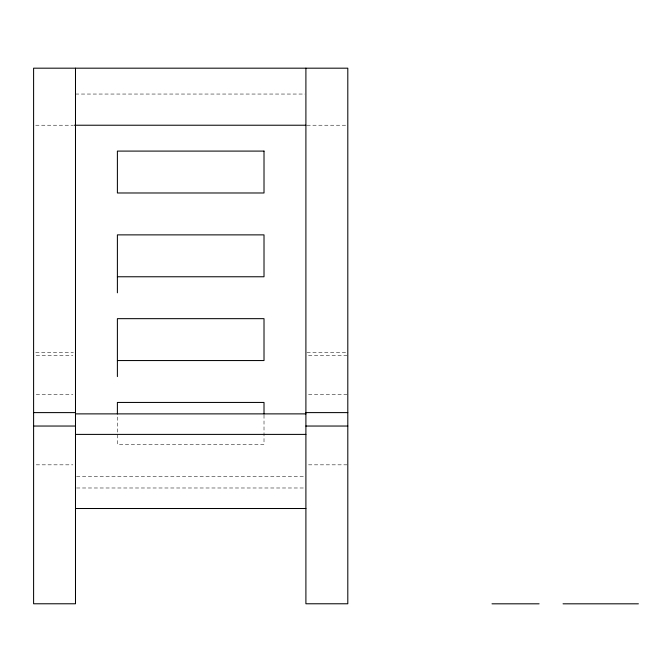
<?xml version="1.0" encoding="UTF-8"?>
<svg xmlns="http://www.w3.org/2000/svg" width="672" height="672" viewBox="0 0 672 672"><rect width="100%" height="100%" fill="white"/><g stroke="black" fill="none" stroke-linecap="round" stroke-linejoin="round"><path stroke-width="0.5" stroke-dasharray="3.36 2.52" d="M75.491 94.046L304.861 94.046M35.692 125.227L73.399 125.227M306.953 125.227L346.752 125.227M35.692 352.414L73.399 352.414M306.953 352.414L346.752 352.414M36.221 355.589L72.878 355.589M308.524 355.589L346.928 355.589M36.221 394.313L72.878 394.313M308.524 394.313L346.928 394.313M36.221 464.831L72.878 464.831M308.524 464.831L346.928 464.831M76.541 476.364L304.861 476.364M76.541 487.99L304.861 487.99M264.012 415.019L264.012 444.343L117.39 444.343L117.39 415.019"/><path stroke-width="1.01" d="M74.449 125.227L305.903 125.227M117.39 276.763L264.012 276.763L264.012 234.872L117.39 234.872L117.39 292.807M117.39 360.553L264.012 360.553L264.012 318.662L117.39 318.662L117.39 376.589M33.6 412.608L75.491 412.608M305.903 412.608L347.802 412.608M75.491 413.876L305.903 413.876M33.6 426.04L75.491 426.04M305.903 426.04L347.802 426.04M75.491 434.398L305.903 434.398M75.491 508.511L305.903 508.511M491.996 603.817L539.095 603.817M563.044 603.817L638.4 603.817M305.903 68.183L305.903 603.775L347.802 603.775L347.802 68.183L33.6 68.183L33.6 603.775L75.491 603.775L75.491 68.183M264.012 413.969L264.012 402.444L117.39 402.444L117.39 413.969M264.012 151.091L117.39 151.091L117.39 192.982L264.012 192.982L264.012 151.091"/></g></svg>
